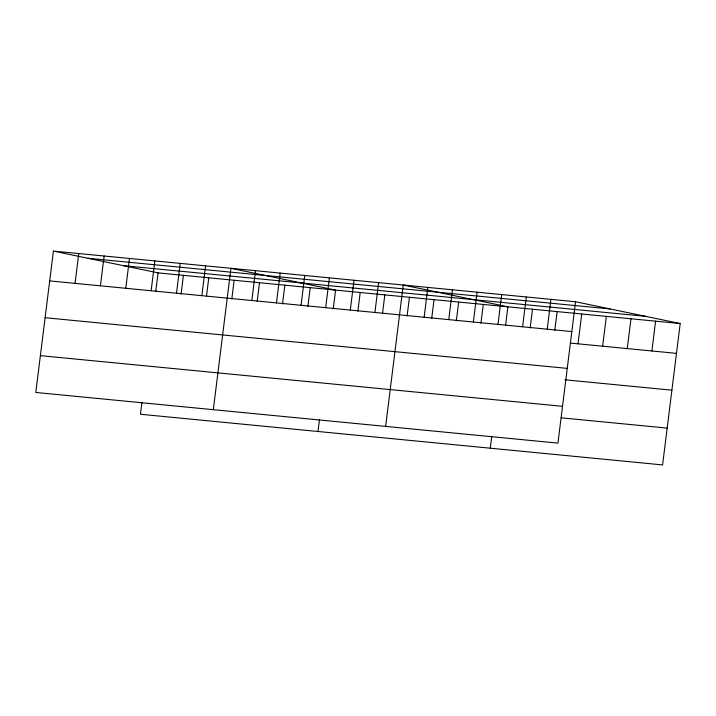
<?xml version="1.0" encoding="UTF-8"?>
<svg xmlns="http://www.w3.org/2000/svg" width="716" height="716" viewBox="0 0 716 716"><rect width="100%" height="100%" fill="white"/><g stroke="black" fill="none" stroke-linecap="round" stroke-linejoin="round"><path stroke-width="1.07" d="M53.405 251.083L35.8 392.457L557.943 443.123L575.548 301.749L53.405 251.083L158.057 272.877L680.2 323.543L662.595 464.917L140.452 414.251L141.938 402.338M75.055 283.366L78.769 253.545M100.419 285.827L104.133 256.006M125.774 288.288L129.489 258.467M151.139 290.75L154.853 260.928M155.721 291.654L158.057 272.877M176.503 293.211L180.217 263.39M181.085 294.115L183.421 275.338M201.858 295.672L205.573 265.851M206.441 296.576L208.786 277.799M213.323 409.686L230.937 268.312L335.589 290.105L333.253 308.882M231.805 299.037L234.141 280.26M251.835 300.523L255.549 270.702M257.169 301.499L259.505 282.722M276.448 302.913L280.162 273.082M282.525 303.96L284.87 285.183M301.069 305.302L304.783 275.472M307.889 306.421L310.225 287.644M325.682 307.683L329.396 277.862M317.976 431.48L319.461 419.567M350.294 310.073L354.008 280.251M357.866 311.272L360.202 292.495M374.916 312.462L378.63 282.641M382.478 313.662L384.823 294.885M385.629 426.405L403.242 285.031L507.895 306.824L505.559 325.601M407.091 316.051L409.436 297.274M424.14 317.242L427.855 287.42M431.712 318.432L434.048 299.655M448.753 319.631L452.476 289.81M456.325 320.822L458.661 302.045M473.374 322.021L477.089 292.191M480.937 323.211L483.282 304.434M497.987 324.402L501.701 294.58M490.281 448.198L491.767 436.286M522.599 326.791L526.314 296.97M530.171 327.991L532.507 309.214M547.221 329.181L550.935 299.36M554.784 330.38L557.129 311.603M578.027 343.814L581.741 313.993M602.639 346.204L606.354 316.374M627.252 348.594L630.966 318.763M651.873 350.974L655.587 321.153M87.943 258.279L610.086 308.936M123.528 265.69L645.662 316.347M49.69 280.905L571.833 331.571M570.536 343.089L676.486 353.364M45.108 317.716L567.251 368.382M564.879 379.793L671.903 390.175M40.382 355.646L562.525 406.312M561.228 417.822L667.178 428.105M575.548 301.749L680.2 323.543"/></g></svg>
